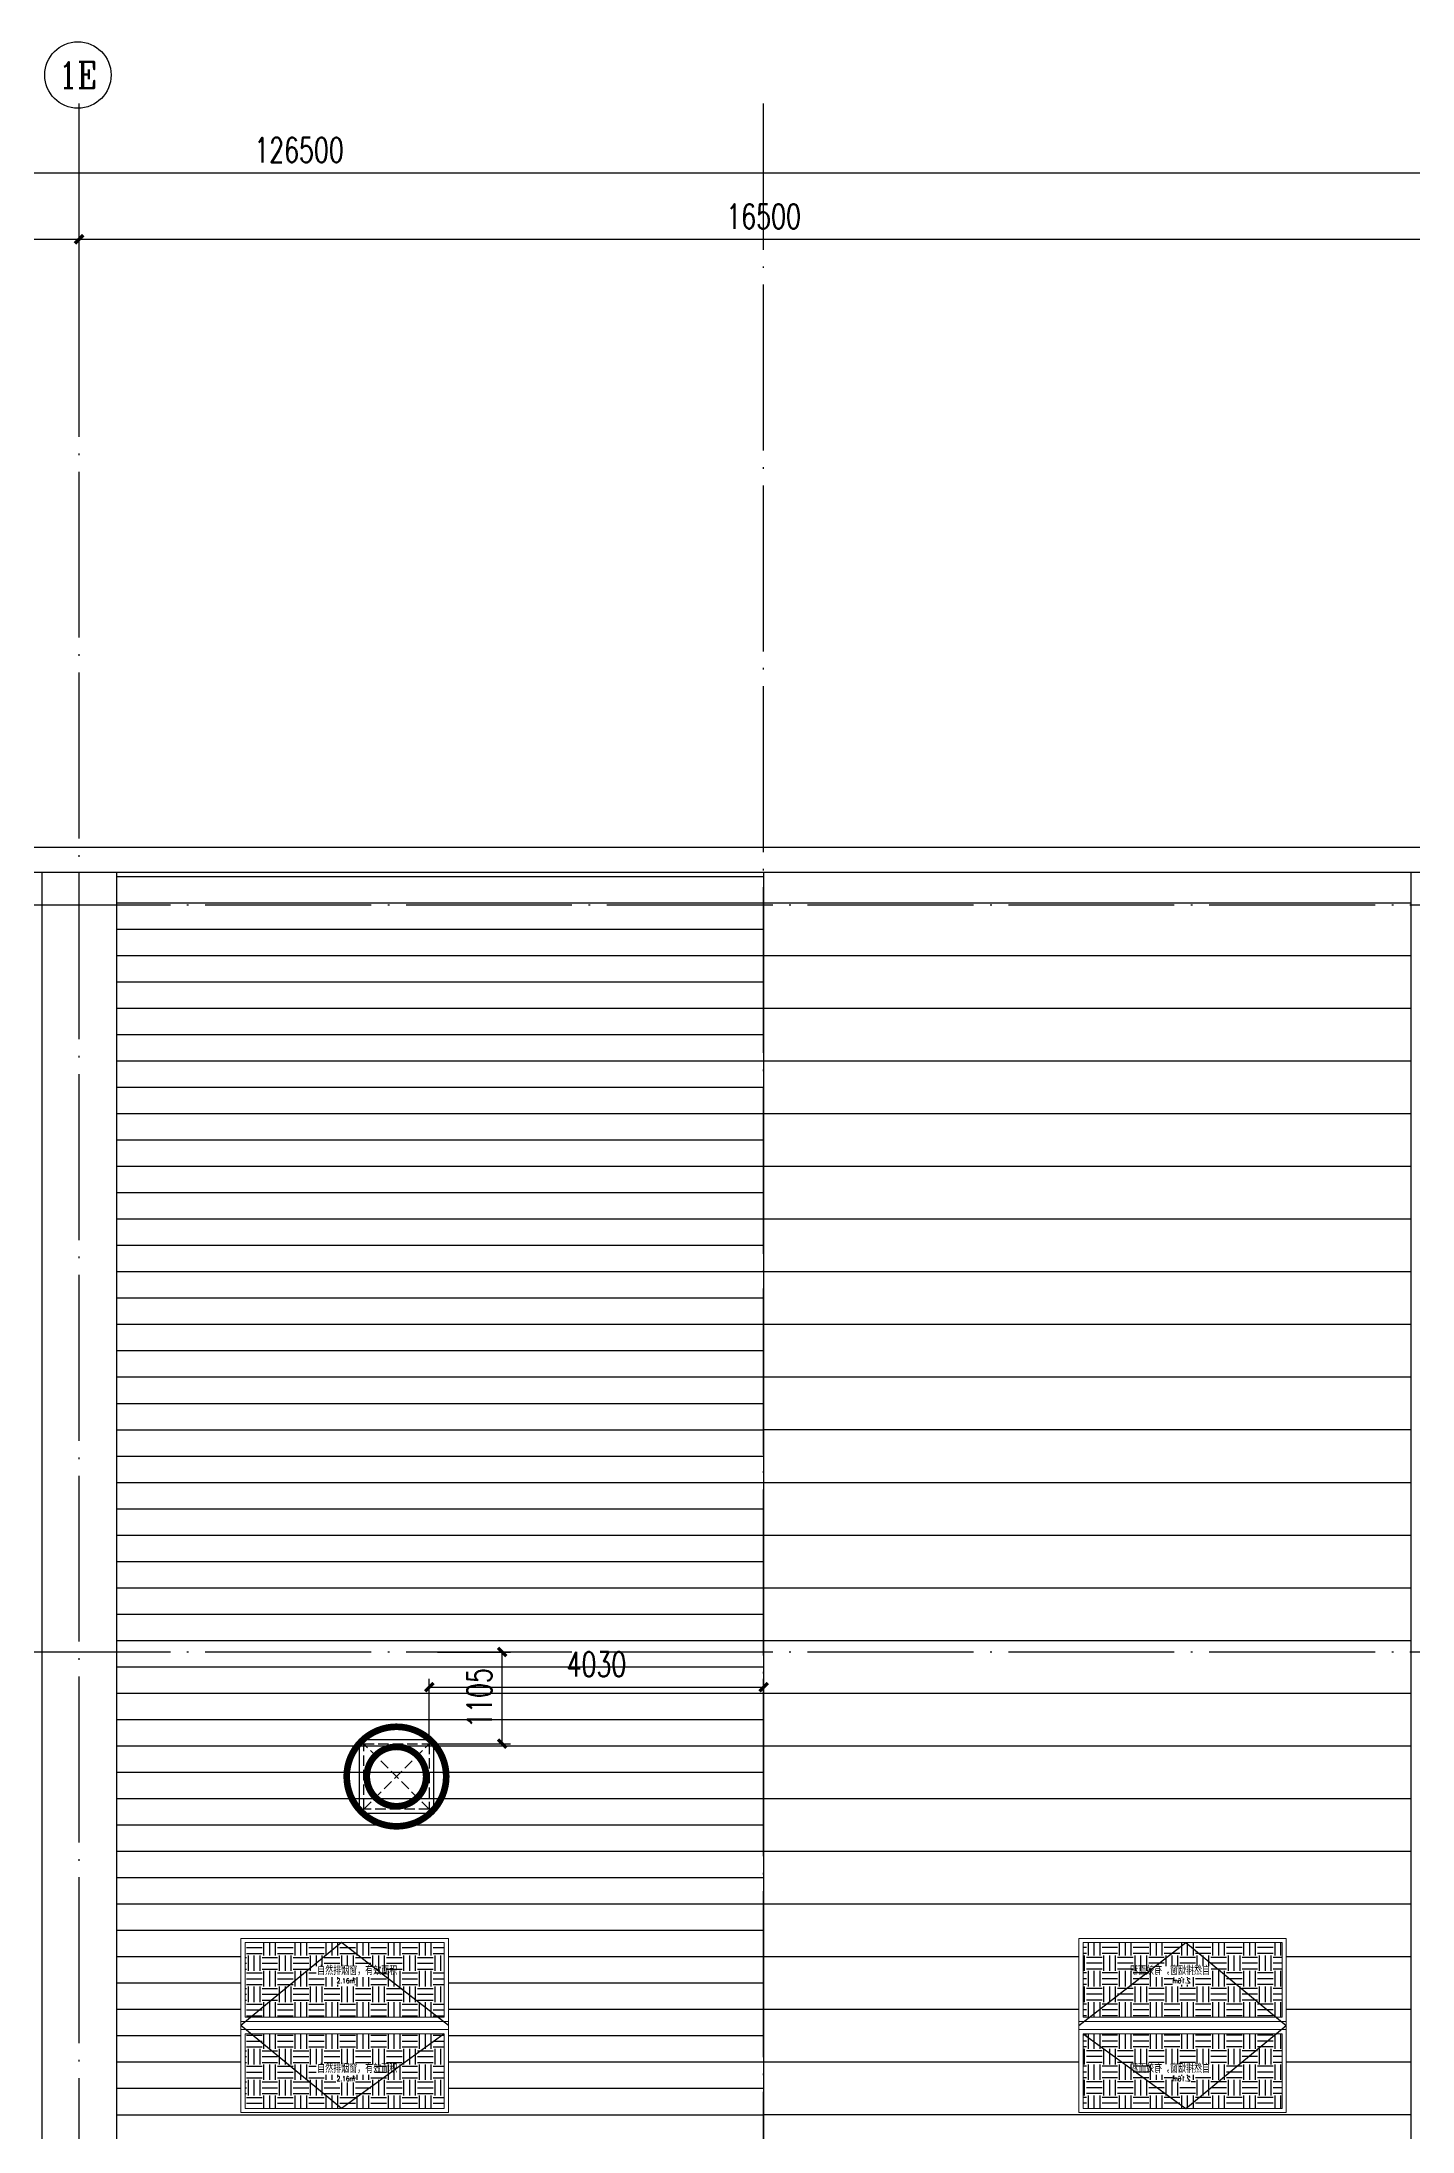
# Model space of a CAD drawing. Extents: x -555607 to 460190, y 498714 to 1664455.
# Drawn here: x 305596 to 322113, y 817046 to 842226 of the extents above; entities that cross this region are included whole.
import ezdxf
from ezdxf.enums import TextEntityAlignment as Align

# ---------------------------------------------------------------- set-up
doc = ezdxf.new("R2010")
doc.units = 0
doc.header["$LTSCALE"] = 1000
doc.header["$MEASUREMENT"] = 0
for name, pattern in [('DASH', [0.35, 0.25, -0.1]), ('DOTE', [2.42, 2, -0.2, 0.02, -0.2]), ('HIDDEN', [9.525, 6.35, -3.175])]:
    doc.linetypes.add(name, pattern=pattern)
doc.layers.get('Defpoints').update_dxf_attribs({"color": 210})
for name, color, linetype in [('A-AXIS-D', 1, 'Continuous'), ('A-AXIS-DOTE', 14, 'DOTE'), ('A-AXIS-DP', 126, 'Continuous'), ('A-HATCH-2', 251, 'Continuous'), ('A-LIN-V', 9, 'Continuous'), ('A-SFCE', 30, 'Continuous'), ('A-WINDOW', 8, 'Continuous'), ('SPACE', 7, 'Continuous'), ('SPACE_HATCH', 8, 'Continuous'), ('参考线', 8, 'Continuous'), ('外框', 1, 'HIDDEN'), ('暖通', 7, 'Continuous')]:
    doc.layers.add(name, color=color, linetype=linetype)
doc.layers.add('成型线', color=3, linetype='Continuous', lineweight=18)
doc.styles.add('_TCH_AXIS', font='COMPLEX', dxfattribs={"bigfont": 'GBCBIG'})
doc.styles.add('_TCH_DIM_T3', font='SIMPLEX', dxfattribs={"width": 0.705882, "bigfont": 'GBCBIG'})
doc.styles.add('_TCH_SPACE', font='SIMPLEX', dxfattribs={"height": 5, "bigfont": 'GBCBIG'})
doc.dimstyles.new('_TCH_ARCH&&100', dxfattribs={"dimtxt": 297.5, "dimasz": 100, "dimexe": 100, "dimexo": 100, "dimgap": 126.25, "dimtad": 1, "dimdec": 0, "dimzin": 0, "dimdsep": 46, "dimtxsty": '_TCH_DIM_T3', "dimblk": 'ARCHTICK', "dimcen": 0.09, "dimclrt": 7, "dimazin": 2, "dimtfac": 1, "dimtdec": 0, "dimtix": 1, "dimtmove": 2, "dimatfit": 3, "dimfxl": 100, "dimtolj": 1, "dimtzin": 0, "dimarcsym": 0})
pattern_1 = [(0, (0, 0), (187.5, 187.5), [187.5, -187.5]), (0, (0, 70.31), (187.5, 187.5), [187.5, -187.5]), (0, (0, 140.62), (187.5, 187.5), [187.5, -187.5]), (90, (23.44, 164.06), (-187.5, 187.5), [187.5, -187.5]), (90, (93.75, 164.06), (-187.5, 187.5), [187.5, -187.5]), (90, (164.06, 164.06), (-187.5, 187.5), [187.5, -187.5])]

# ---------------------------------------------------------------- blocks, each defined once
blk = doc.blocks.new('_ArchTick')
at = {"color": 0, "linetype": 'ByBlock', "const_width": 0.4}
blk.add_lwpolyline([(-0.5, -0.5), (0.5, 0.5)], dxfattribs=at)
blk = doc.blocks.new('*D480')
at = {"layer": 'A-AXIS-D', "color": 0, "lineweight": -2, "transparency": 16777216}
for p, q in [((289546, 839040), (289546, 839947)), ((289546, 839847), (306046, 839847)), ((306046, 839040), (306046, 839947))]:
    blk.add_line(p, q, dxfattribs=at)
at = {"layer": 'Defpoints', "color": 0, "transparency": 16777216}
for p in [(306046, 839847), (289546, 838940), (306046, 838940)]:
    blk.add_point(p, dxfattribs=at)
at = {"layer": 'A-AXIS-D', "color": 0, "lineweight": -2, "transparency": 16777216, "xscale": 100, "yscale": 100, "zscale": 100, "rotation": 180}
blk.add_blockref('_ArchTick', (289546, 839847), dxfattribs=at)
at = {"layer": 'A-AXIS-D', "color": 0, "lineweight": -2, "transparency": 16777216, "xscale": 100, "yscale": 100, "zscale": 100}
blk.add_blockref('_ArchTick', (306046, 839847), dxfattribs=at)
at = {"layer": 'A-AXIS-D', "color": 7, "transparency": 16777216, "insert": (297796, 840122), "char_height": 297.5, "attachment_point": 5, "style": '_TCH_DIM_T3'}
blk.add_mtext('\\A1;16500', dxfattribs=at)
blk = doc.blocks.new('*D481')
at = {"layer": 'A-AXIS-D', "color": 0, "lineweight": -2, "transparency": 16777216}
for p, q in [((306046, 839040), (306046, 839947)), ((306046, 839847), (322546, 839847)), ((322546, 839040), (322546, 839947))]:
    blk.add_line(p, q, dxfattribs=at)
at = {"layer": 'Defpoints', "color": 0, "transparency": 16777216}
for p in [(322546, 839847), (306046, 838940), (322546, 838940)]:
    blk.add_point(p, dxfattribs=at)
at = {"layer": 'A-AXIS-D', "color": 0, "lineweight": -2, "transparency": 16777216, "xscale": 100, "yscale": 100, "zscale": 100, "rotation": 180}
blk.add_blockref('_ArchTick', (306046, 839847), dxfattribs=at)
at = {"layer": 'A-AXIS-D', "color": 0, "lineweight": -2, "transparency": 16777216, "xscale": 100, "yscale": 100, "zscale": 100}
blk.add_blockref('_ArchTick', (322546, 839847), dxfattribs=at)
at = {"layer": 'A-AXIS-D', "color": 7, "transparency": 16777216, "insert": (314296, 840122), "char_height": 297.5, "attachment_point": 5, "style": '_TCH_DIM_T3'}
blk.add_mtext('\\A1;16500', dxfattribs=at)
blk = doc.blocks.new('*D376')
at = {"layer": 'A-AXIS-D', "color": 0, "lineweight": -2, "transparency": 16777216}
for p, q in [((245446, 839140), (245446, 840747)), ((245446, 840647), (371946, 840647)), ((371946, 839140), (371946, 840747))]:
    blk.add_line(p, q, dxfattribs=at)
at = {"layer": 'Defpoints', "color": 0, "transparency": 16777216}
for p in [(371946, 840647), (245446, 839040), (371946, 839040)]:
    blk.add_point(p, dxfattribs=at)
at = {"layer": 'A-AXIS-D', "color": 0, "lineweight": -2, "transparency": 16777216, "xscale": 100, "yscale": 100, "zscale": 100, "rotation": 180}
blk.add_blockref('_ArchTick', (245446, 840647), dxfattribs=at)
at = {"layer": 'A-AXIS-D', "color": 0, "lineweight": -2, "transparency": 16777216, "xscale": 100, "yscale": 100, "zscale": 100}
blk.add_blockref('_ArchTick', (371946, 840647), dxfattribs=at)
at = {"layer": 'A-AXIS-D', "color": 7, "transparency": 16777216, "insert": (308696, 840922), "char_height": 297.5, "attachment_point": 5, "style": '_TCH_DIM_T3'}
blk.add_mtext('\\A1;126500', dxfattribs=at)
blk = doc.blocks.new('44')
blk.add_wipeout([(277446, 745270), (279946, 745270), (279946, 747370), (277446, 747370)]).dxf.layer = '参考线'
at = {"layer": 'SPACE_HATCH'}
h = blk.add_hatch(dxfattribs=at)
h.set_pattern_fill('土壤', color=250, scale=50, style=0)
h.set_pattern_definition(pattern_1)
h.paths.add_polyline_path([(277496, 746420), (279896, 746420), (279896, 747320), (277496, 747320)])
h.paths.add_polyline_path([(278352, 746904), (279057, 746904), (279057, 747034), (278352, 747034)])
h.paths.add_polyline_path([(278591, 746811), (278817, 746811), (278817, 746895), (278591, 746895)])
h = blk.add_hatch(dxfattribs=at)
h.set_pattern_fill('土壤', color=250, scale=50, style=0)
h.set_pattern_definition(pattern_1)
h.paths.add_polyline_path([(277496, 746220), (279896, 746220), (279896, 745320), (277496, 745320)])
h.paths.add_polyline_path([(278352, 745724), (279057, 745724), (279057, 745854), (278352, 745854)])
h.paths.add_polyline_path([(278591, 745631), (278817, 745631), (278817, 745715), (278591, 745715)])
at = {"layer": '外框', "color": 250}
for points in [[(279946, 746320), (278658, 747320), (277446, 746320)], [(279896, 746220), (278658, 745320), (277446, 746320)]]:
    blk.add_lwpolyline(points, dxfattribs=at)
at = {"layer": '成型线', "color": 8}
for p, q in [((279946, 745270), (279946, 747370)), ((277446, 746370), (279946, 746370)), ((277496, 746420), (279896, 746420)), ((277446, 746270), (279946, 746270)), ((277496, 746220), (279896, 746220))]:
    blk.add_line(p, q, dxfattribs=at)
for points in [[(279946, 745270), (277446, 745270), (277446, 747370), (279946, 747370)], [(277496, 746420), (277496, 747320), (279896, 747320), (279896, 746420)], [(279896, 746220), (279896, 745320), (277496, 745320), (277496, 746220)]]:
    blk.add_lwpolyline(points, dxfattribs=at)
at = {"layer": 'SPACE', "color": 250, "style": '_TCH_SPACE'}
for p in [(278365, 746930), (278365, 745750)]:
    blk.add_text('自然排烟窗，有效面积', height=96.5, dxfattribs=at).set_placement(p)
at = {"layer": 'SPACE', "color": 250, "style": '_TCH_SPACE', "width": 0.705882}
for s, height, p in [('2.16m', 59.5, (278600, 746828)), ('2', 29.8, (278792, 746863)), ('2.16m', 59.5, (278600, 745648)), ('2', 29.8, (278792, 745683))]:
    blk.add_text(s, height=height, dxfattribs=at).set_placement(p)
blk = doc.blocks.new('nr3453464')
at = {"layer": 'A-LIN-V'}
blk.add_blockref('44', (14050, 72000), dxfattribs=at)
at = {"layer": 'A-LIN-V', "xscale": -0.9999999999999998}
blk.add_blockref('44', (581542, 72000), dxfattribs=at)
blk = doc.blocks.new('242343243')
at = {"layer": 'A-WINDOW'}
blk.add_blockref('nr3453464', (16500, 0), dxfattribs=at)
blk = doc.blocks.new('fengji')
at = {"layer": '暖通', "color": 7, "linetype": 'DASH', "ltscale": 0.5}
for p, q in [((-395, 395), (395, -395)), ((395, 395), (-395, -395))]:
    blk.add_line(p, q, dxfattribs=at)
at = {"layer": '暖通', "color": 7, "const_width": 79.8}
for points in [[(0, -600, -1), (0, 600, -1)], [(0, -600, 1), (0, 600, 1)]]:
    blk.add_lwpolyline(points, format="xyb", dxfattribs=at)
at = {"layer": '暖通', "color": 7, "ltscale": 0.5}
blk.add_lwpolyline([(-445, 445), (445, 445), (445, -445), (-445, -445)], close=True, dxfattribs=at)
at = {"layer": '暖通', "color": 7, "linetype": 'DASH', "const_width": 79.8}
for points in [[(0, -358, -1), (0, 358, -1)], [(0, -358, 1), (0, 358, 1)]]:
    blk.add_lwpolyline(points, format="xyb", dxfattribs=at)
at = {"layer": '暖通', "color": 7, "linetype": 'DASH', "ltscale": 0.5}
blk.add_lwpolyline([(-395, 395), (395, 395), (395, -395), (-395, -395)], close=True, dxfattribs=at)
blk = doc.blocks.new('*D635')
at = {"layer": 'A-AXIS-DP', "color": 0, "lineweight": -2, "transparency": 16777216}
for p, q in [((310266, 821815), (310266, 822498)), ((310266, 822398), (314296, 822398)), ((314296, 821815), (314296, 822498))]:
    blk.add_line(p, q, dxfattribs=at)
at = {"layer": 'Defpoints', "color": 0, "transparency": 16777216}
for p in [(314296, 822398), (310266, 821715), (314296, 821715)]:
    blk.add_point(p, dxfattribs=at)
at = {"layer": 'A-AXIS-DP', "color": 0, "lineweight": -2, "transparency": 16777216, "xscale": 100, "yscale": 100, "zscale": 100, "rotation": 180}
blk.add_blockref('_ArchTick', (310266, 822398), dxfattribs=at)
at = {"layer": 'A-AXIS-DP', "color": 0, "lineweight": -2, "transparency": 16777216, "xscale": 100, "yscale": 100, "zscale": 100}
blk.add_blockref('_ArchTick', (314296, 822398), dxfattribs=at)
at = {"layer": 'A-AXIS-DP', "color": 7, "transparency": 16777216, "insert": (312281, 822673), "char_height": 297.5, "attachment_point": 5, "style": '_TCH_DIM_T3'}
blk.add_mtext('\\A1;4030', dxfattribs=at)
blk = doc.blocks.new('*D636')
at = {"layer": 'A-AXIS-DP', "color": 0, "lineweight": -2, "transparency": 16777216}
for p, q in [((310366, 822820), (311245, 822820)), ((311145, 821715), (311145, 822820)), ((310366, 821715), (311245, 821715))]:
    blk.add_line(p, q, dxfattribs=at)
at = {"layer": 'Defpoints', "color": 0, "transparency": 16777216}
for p in [(310266, 822820), (311145, 822820), (310266, 821715)]:
    blk.add_point(p, dxfattribs=at)
at = {"layer": 'A-AXIS-DP', "color": 0, "lineweight": -2, "transparency": 16777216, "xscale": 100, "yscale": 100, "zscale": 100}
for p, rotation in [((311145, 822820), 90), ((311145, 821715), 270)]:
    blk.add_blockref('_ArchTick', p, dxfattribs=dict(at, rotation=rotation))
at = {"layer": 'A-AXIS-DP', "color": 7, "transparency": 16777216, "insert": (310870, 822267), "char_height": 297.5, "attachment_point": 5, "rotation": 90, "style": '_TCH_DIM_T3'}
blk.add_mtext('\\A1;1105', dxfattribs=at)
blk = doc.blocks.new('2312321321')
at = {"layer": '暖通', "rotation": 180}
blk.add_blockref('fengji', (309870.8, 821320), dxfattribs=at)
at = {"layer": 'A-AXIS-DP'}
for p2, distance, picture, middle in [((314295.8, 821715), 682.9, '*D635', (312280.8, 822672.9)), ((310265.8, 822820), -879.2, '*D636', (310870, 822267.5))]:
    dim = blk.add_aligned_dim(p1=(310265.8, 821715), p2=p2, distance=distance, dimstyle='_TCH_ARCH&&100', dxfattribs=at)
    dim.commit()
    dim.dimension.update_dxf_attribs({"geometry": picture, "text_midpoint": middle})

msp = doc.modelspace()

# ---------------------------------------------------------------- hatches: boundary and pattern name
at = {"layer": 'A-HATCH-2'}
h = msp.add_hatch(dxfattribs=at)
h.set_pattern_fill('ANSI31', color=250, scale=200, angle=135)
h.set_pattern_definition([(180, (0, 0), (-3e-14, -317.5), [])])
h.paths.add_polyline_path([(306495.8, 832220), (314295.8, 832220), (314295.8, 830430), (314241, 746374.3), (314295.8, 741420), (306495.8, 741420)])
h = msp.add_hatch(dxfattribs=at)
h.set_pattern_fill('ANSI31', color=250, scale=400, angle=135)
h.set_pattern_definition([(180, (0, 0), (-6e-14, -635), [])])
h.paths.add_polyline_path([(322095.8, 832220), (314295.8, 832220), (314295.8, 830430), (314350.6, 746374.3), (314295.8, 741420), (322095.8, 741420)])

# ---------------------------------------------------------------- linework, layer by layer
at = {"layer": 'A-AXIS-D'}
msp.add_circle((306030.9, 841826.1), 400, dxfattribs=at)
at = {"layer": 'A-AXIS-DOTE', "color": 250}
for p, q in [((306045.8, 735825.5), (306045.8, 841482.3)), ((314295.8, 735660), (314295.8, 841482.3)), ((355545.8, 831820), (237953.6, 831820)), ((355545.8, 822820), (237953.6, 822820))]:
    msp.add_line(p, q, dxfattribs=at)
at = {"layer": 'A-LIN-V', "color": 8}
for points in [[(305595.8, 832220), (305595.8, 741420)], [(306495.8, 832220), (306495.8, 741420)], [(322095.8, 832220), (322095.8, 741420)]]:
    msp.add_lwpolyline(points, dxfattribs=at)
at = {"layer": 'A-SFCE', "color": 8}
for p, q in [((269102, 832220), (355945.8, 832220)), ((314295.8, 832220), (314295.8, 741420))]:
    msp.add_line(p, q, dxfattribs=at)
msp.add_lwpolyline([(246045.9, 759320), (245445.8, 759320), (245445.8, 760283.3), (268883.9, 832520), (355945.8, 832520)], dxfattribs=at)

# ---------------------------------------------------------------- texts
at = {"layer": 'A-AXIS-D', "color": 7, "style": '_TCH_AXIS'}
msp.add_text('1E', height=314.07, dxfattribs=at).set_placement((305799.1, 841669.1), (306262.7, 841669.1), align=Align.FIT)

# ---------------------------------------------------------------- dimensions: what is measured, and where the dimension line sits
at = {"layer": 'A-AXIS-D'}
for base, p1, p2, text, picture, middle in [((371945.8, 840646.7), (245445.8, 839040), (371945.8, 839040), '126500', '*D376', (308695.8, 840921.7)), ((306045.8, 839846.7), (289545.8, 838940), (306045.8, 838940), '16500', '*D480', (297795.8, 840121.7)), ((322545.8, 839846.7), (306045.8, 838940), (322545.8, 838940), '16500', '*D481', (314295.8, 840121.7))]:
    dim = msp.add_linear_dim(base=base, p1=p1, p2=p2, angle=0, text=text, dimstyle='_TCH_ARCH&&100', dxfattribs=at)
    dim.commit()
    dim.dimension.update_dxf_attribs({"geometry": picture, "text_midpoint": middle, "dimtype": 129})

# ---------------------------------------------------------------- next in the draw order: block references
at = {"layer": 'A-WINDOW'}
msp.add_blockref('242343243', (0, 0), dxfattribs=at)

# ---------------------------------------------------------------- next in the draw order: block references
at = {"layer": '暖通', "color": 7}
msp.add_blockref('2312321321', (0, 0), dxfattribs=at)

doc.saveas('drawing.dxf')
